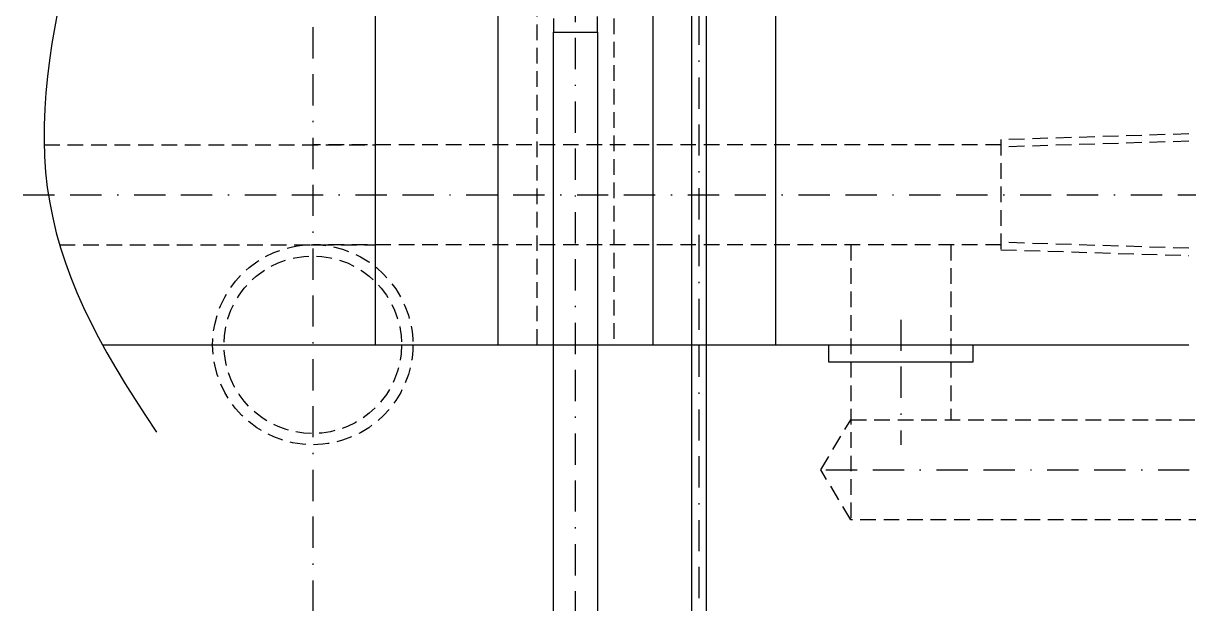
# Model space of a CAD drawing. Extents: x -430 to 437, y -440 to 538.
# Drawn here: x -220.6 to -127.4, y 186.7 to 233.1 of the extents above; entities that cross this region are included whole.
import ezdxf

# ---------------------------------------------------------------- set-up
doc = ezdxf.new("R2010")
doc.units = 0
doc.linetypes.add('BORDER', pattern=[8.75, 2.5, -1.25, 2.5, -1.25, 0, -1.25])
doc.linetypes.add('HIDDEN', pattern=[1.875, 1.25, -0.625])
for name, color, linetype in [('1', 7, 'CONTINUOUS'), ('100', 7, 'CONTINUOUS'), ('11', 7, 'CONTINUOUS'), ('6', 7, 'CONTINUOUS')]:
    doc.layers.add(name, color=color, linetype=linetype)

msp = doc.modelspace()

# ---------------------------------------------------------------- linework, layer by layer
at = {"layer": '1', "color": 141, "linetype": 'BORDER'}
for p, q in [((-197.447, 374.4258), (-197.447, 70.4258)), ((-176.447, 114.4258), (-176.447, 234.4258))]:
    msp.add_line(p, q, dxfattribs=at)
at = {"layer": '1', "color": 71, "linetype": 'CONTINUOUS'}
for p, q in [((-192.447, 238.6498), (-192.447, 207.4258)), ((-160.447, 207.4258), (-160.447, 238.6498))]:
    msp.add_line(p, q, dxfattribs=at)
at = {"layer": '1', "color": 7, "linetype": 'HIDDEN'}
for p, q in [((-178.197, 235.3858), (-178.197, 232.4258)), ((-174.697, 232.4258), (-174.697, 235.3858))]:
    msp.add_line(p, q, dxfattribs=at)
at = {"layer": '1', "color": 7, "linetype": 'CONTINUOUS'}
for p, q in [((-217.828, 234.1914), (-218.0693, 232.8549)), ((-218.0693, 232.8549), (-218.2867, 231.5248)), ((-218.2867, 231.5248), (-218.4771, 230.202)), ((-218.4771, 230.202), (-218.6373, 228.8876)), ((-218.6373, 228.8876), (-218.7644, 227.5823)), ((-218.7644, 227.5823), (-218.8292, 226.7176)), ((-218.8292, 226.7176), (-218.8552, 226.2871)), ((-218.8552, 226.2871), (-218.9068, 225.0029)), ((-218.9068, 225.0029), (-218.9159, 223.7306)), ((-218.9159, 223.7306), (-218.8796, 222.4711)), ((-218.8796, 222.4711), (-218.7948, 221.2253)), ((-218.7948, 221.2253), (-218.6586, 219.9939)), ((-218.6586, 219.9939), (-218.4705, 218.7758)), ((-218.4705, 218.7758), (-218.2311, 217.5684)), ((-218.2311, 217.5684), (-217.9413, 216.3694)), ((-217.9413, 216.3694), (-217.6017, 215.1763)), ((-217.6017, 215.1763), (-217.2131, 213.9869)), ((-217.2131, 213.9869), (-216.7764, 212.7985)), ((-216.7764, 212.7985), (-216.2921, 211.6089)), ((-216.2921, 211.6089), (-215.7612, 210.4155)), ((-215.7612, 210.4155), (-215.1842, 209.2161)), ((-215.1842, 209.2161), (-214.5621, 208.0081)), ((-214.5621, 208.0081), (-213.8955, 206.7892)), ((-214.2483, 207.4258), (-127.447, 207.4258)), ((-213.8955, 206.7892), (-213.1853, 205.5569)), ((-213.1853, 205.5569), (-212.432, 204.3088)), ((-212.432, 204.3088), (-211.6366, 203.0426)), ((-211.6366, 203.0426), (-210.7998, 201.7557)), ((-210.7998, 201.7557), (-209.9222, 200.4458))]:
    msp.add_line(p, q, dxfattribs=at)
at = {"layer": '1', "color": 231, "linetype": 'CONTINUOUS'}
for p, q in [((-178.197, 116.4258), (-178.197, 232.4258)), ((-178.197, 232.4258), (-174.697, 232.4258)), ((-174.697, 232.4258), (-174.697, 116.4258))]:
    msp.add_line(p, q, dxfattribs=at)
at = {"layer": '1', "color": 7, "linetype": 'HIDDEN'}
for radius in [8, 7.1]:
    msp.add_circle((-197.447, 207.4258), radius, dxfattribs=at)
at = {"layer": '100', "color": 30, "linetype": 'HIDDEN'}
for p, q in [((-179.507, 207.4258), (-179.507, 256.028)), ((-173.387, 256.028), (-173.387, 207.4258))]:
    msp.add_line(p, q, dxfattribs=at)
at = {"layer": '100', "color": 91, "linetype": 'CONTINUOUS'}
for p, q in [((-182.6383, 207.4258), (-182.6383, 238.1398)), ((-170.2558, 207.4258), (-170.2558, 238.1398))]:
    msp.add_line(p, q, dxfattribs=at)
at = {"layer": '11', "color": 141, "linetype": 'HIDDEN'}
for p, q in [((-127.447, 224.2898), (-142.447, 223.821)), ((-142.447, 223.821), (-142.447, 215.0305)), ((-127.447, 223.7088), (-142.447, 223.24)), ((-218.9114, 223.4258), (-192.447, 223.4258)), ((-142.447, 223.4258), (-197.447, 223.4258)), ((-217.6769, 215.4258), (-192.447, 215.4258)), ((-142.447, 215.4258), (-197.447, 215.4258)), ((-154.447, 215.4258), (-154.447, 193.4258)), ((-146.447, 215.4258), (-146.447, 201.4258)), ((-127.447, 215.1428), (-142.447, 215.6115)), ((-142.447, 215.0305), (-127.447, 214.5618)), ((-156.8505, 197.4258), (-154.447, 201.4258)), ((-154.447, 201.4258), (-92.447, 201.4258)), ((-154.447, 193.4258), (-156.8505, 197.4258)), ((-92.447, 193.4258), (-154.447, 193.4258))]:
    msp.add_line(p, q, dxfattribs=at)
at = {"layer": '11', "color": 141, "linetype": 'BORDER'}
for p, q in [((-220.5775, 219.4258), (-125.447, 219.4258)), ((-150.447, 209.4258), (-150.447, 199.4258)), ((-156.447, 197.4258), (-90.447, 197.4258))]:
    msp.add_line(p, q, dxfattribs=at)
at = {"layer": '11', "color": 7, "linetype": 'CONTINUOUS'}
for p, q in [((-156.197, 206.0258), (-156.197, 207.4258)), ((-144.697, 207.4258), (-144.697, 206.0258)), ((-144.697, 206.0258), (-156.197, 206.0258))]:
    msp.add_line(p, q, dxfattribs=at)
at = {"layer": '6', "color": 141, "linetype": 'BORDER'}
msp.add_line((-166.592, 237.6558), (-166.592, 150.4258), dxfattribs=at)
at = {"layer": '6', "color": 121, "linetype": 'CONTINUOUS'}
for p, q in [((-167.192, 235.6558), (-167.192, 152.4258)), ((-165.992, 152.4258), (-165.992, 235.6558))]:
    msp.add_line(p, q, dxfattribs=at)

doc.saveas('drawing.dxf')
